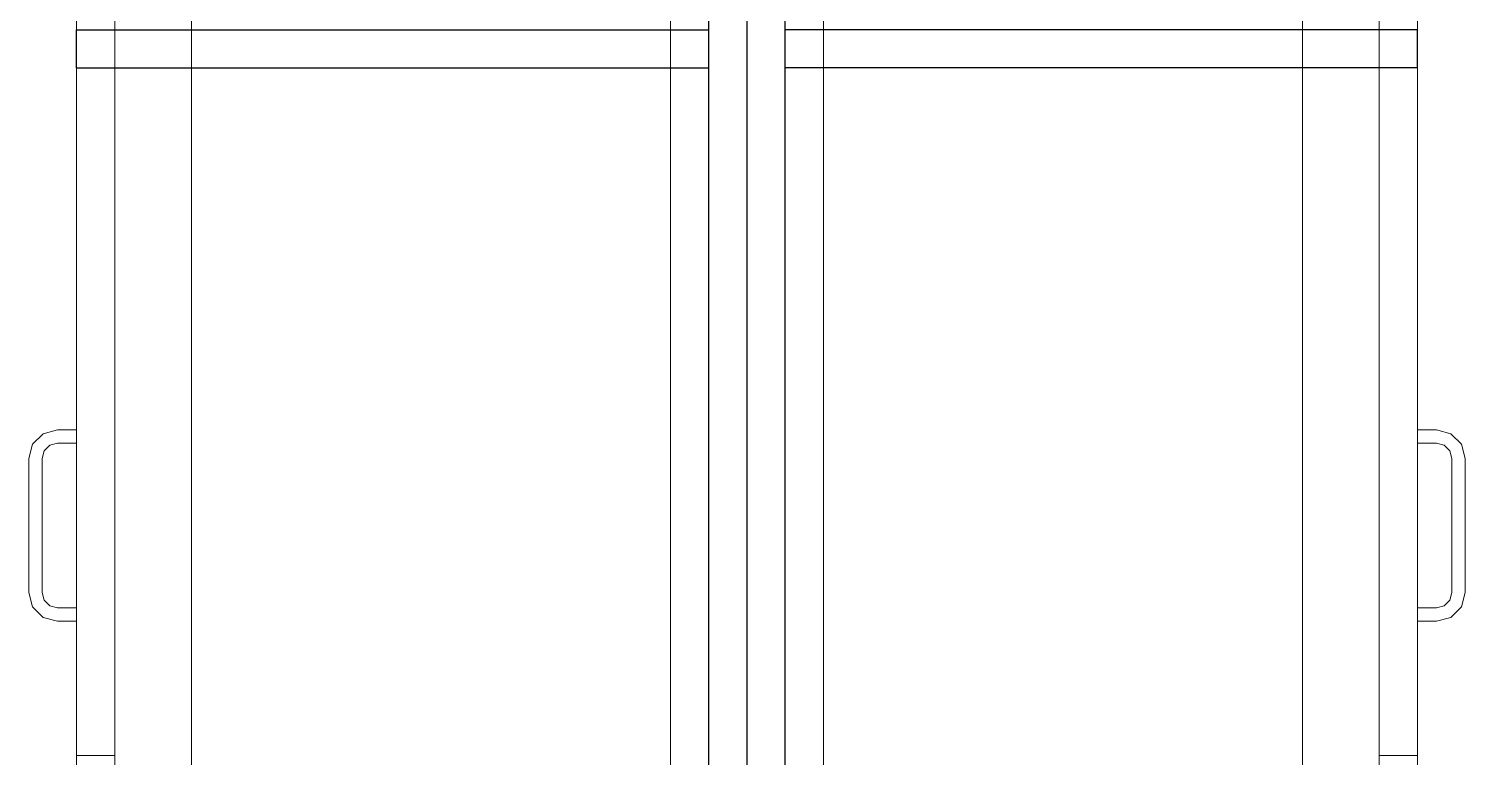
# Model space of a CAD drawing. Header units: inches. Extents: x -19 to 5698, y -728 to 92.
# Drawn here: x 116.594 to 117.344, y 35.38 to 35.761 of the extents above; entities that cross this region are included whole.
import ezdxf

# ---------------------------------------------------------------- set-up
doc = ezdxf.new("R2010")
doc.units = ezdxf.units.IN
doc.header["$MEASUREMENT"] = 0
doc.set_wipeout_variables(frame=1)
doc.linetypes.add('Wipeout_Contour', pattern=[1, 0, -1])
doc.layers.add('Interior - Mobiliario', color=7, linetype='Continuous')

msp = doc.modelspace()

# ---------------------------------------------------------------- linework, layer by layer
at = {"layer": 'Interior - Mobiliario', "color": 175, "linetype": 'Continuous', "lineweight": 13}
for p, q in [((116.63882, 36.48), (116.63882, 35.02)), ((116.94882, 35.02), (116.94882, 36.48)), ((116.98882, 35.02), (116.98882, 36.48)), ((117.29882, 36.48), (117.29882, 35.02)), ((116.60132, 35.54899), (116.60882, 35.551)), ((116.60882, 35.551), (116.61882, 35.551)), ((116.61882, 35.551), (116.61882, 35.544)), ((117.32882, 35.551), (117.31882, 35.551)), ((117.31882, 35.551), (117.31882, 35.544)), ((117.33632, 35.54899), (117.32882, 35.551)), ((116.59382, 35.536), (116.59583, 35.5435)), ((116.59583, 35.5435), (116.60132, 35.54899)), ((116.60482, 35.54293), (116.60189, 35.54)), ((116.60882, 35.544), (116.60482, 35.54293)), ((116.61882, 35.544), (116.60882, 35.544)), ((117.31882, 35.544), (117.32882, 35.544)), ((117.32882, 35.544), (117.33282, 35.54293)), ((117.33282, 35.54293), (117.33575, 35.54)), ((117.34181, 35.5435), (117.33632, 35.54899)), ((117.34382, 35.536), (117.34181, 35.5435)), ((116.59382, 35.466), (116.59382, 35.536)), ((116.60189, 35.54), (116.60082, 35.536)), ((116.60082, 35.536), (116.60082, 35.466)), ((117.33575, 35.54), (117.33682, 35.536)), ((117.33682, 35.536), (117.33682, 35.466)), ((117.34382, 35.466), (117.34382, 35.536)), ((116.59583, 35.4585), (116.59382, 35.466)), ((116.60082, 35.466), (116.60189, 35.462)), ((116.60189, 35.462), (116.60482, 35.45907)), ((117.33575, 35.462), (117.33282, 35.45907)), ((117.33682, 35.466), (117.33575, 35.462)), ((117.34181, 35.4585), (117.34382, 35.466)), ((116.60132, 35.45301), (116.59583, 35.4585)), ((116.60882, 35.451), (116.60132, 35.45301)), ((116.60482, 35.45907), (116.60882, 35.458)), ((116.60882, 35.458), (116.61882, 35.458)), ((116.61882, 35.458), (116.61882, 35.451)), ((117.32882, 35.458), (117.31882, 35.458)), ((117.31882, 35.458), (117.31882, 35.451)), ((117.33282, 35.45907), (117.32882, 35.458)), ((117.32882, 35.451), (117.33632, 35.45301)), ((117.33632, 35.45301), (117.34181, 35.4585)), ((116.61882, 35.451), (116.60882, 35.451)), ((117.31882, 35.451), (117.32882, 35.451)), ((116.61882, 35.381), (116.63882, 35.381)), ((117.31882, 35.381), (117.29882, 35.381))]:
    msp.add_line(p, q, dxfattribs=at)

# ---------------------------------------------------------------- next in the draw order: wipeouts: each hides what was drawn before it
at = {"color": 254, "linetype": 'Wipeout_Contour', "lineweight": 0, "ltscale": 3316.456284}
msp.add_wipeout([(116.61882, 35.76), (116.61882, 35.74), (116.94882, 35.74), (116.94882, 35.76)], dxfattribs=at).dxf.layer = 'Interior - Mobiliario'
at = {"color": 254, "linetype": 'Wipeout_Contour', "lineweight": 0, "ltscale": 3317.934907}
msp.add_wipeout([(117.31882, 35.76), (116.98882, 35.76), (116.98882, 35.74), (117.31882, 35.74)], dxfattribs=at).dxf.layer = 'Interior - Mobiliario'

# ---------------------------------------------------------------- next in the draw order: linework, layer by layer
at = {"layer": 'Interior - Mobiliario', "color": 175, "linetype": 'Continuous', "lineweight": 13}
for p, q in [((116.61882, 35), (116.61882, 36.5)), ((117.31882, 35), (117.31882, 36.5)), ((116.61882, 36.48), (116.61882, 35.02)), ((116.61882, 36.48), (116.61882, 35.02)), ((116.63882, 36.48), (116.63882, 35.02)), ((116.63882, 36.48), (116.63882, 35.02)), ((117.29882, 36.48), (117.29882, 35.02)), ((117.29882, 36.48), (117.29882, 35.02)), ((117.31882, 36.48), (117.31882, 35.02)), ((117.31882, 36.48), (117.31882, 35.02)), ((116.63882, 36.46), (116.63882, 35.04)), ((116.67882, 35.04), (116.67882, 36.46)), ((116.92882, 36.46), (116.92882, 35.04)), ((117.00882, 36.46), (117.00882, 35.04)), ((117.25882, 35.04), (117.25882, 36.46)), ((117.29882, 36.46), (117.29882, 35.04)), ((116.61882, 35.76), (116.61882, 36.119)), ((116.63882, 35.76), (116.63882, 36.119)), ((117.29882, 35.76), (117.29882, 36.119)), ((117.31882, 35.76), (117.31882, 36.119)), ((116.94882, 35.76), (116.61882, 35.76)), ((116.61882, 35.76), (116.61882, 35.74)), ((116.61882, 35.76), (116.61882, 35.74)), ((116.61882, 35.76), (116.63882, 35.76)), ((116.94882, 35.74), (116.94882, 35.76)), ((116.98882, 35.76), (117.31882, 35.76)), ((116.98882, 35.74), (116.98882, 35.76)), ((117.31882, 35.76), (117.29882, 35.76)), ((117.31882, 35.76), (117.31882, 35.74)), ((117.31882, 35.76), (117.31882, 35.74)), ((116.61882, 35.74), (116.94882, 35.74)), ((116.61882, 35.74), (116.61882, 35.381)), ((116.61882, 35.74), (116.63882, 35.74)), ((116.63882, 35.74), (116.63882, 35.381)), ((117.31882, 35.74), (116.98882, 35.74)), ((117.29882, 35.74), (117.29882, 35.381)), ((117.31882, 35.74), (117.29882, 35.74)), ((117.31882, 35.74), (117.31882, 35.381))]:
    msp.add_line(p, q, dxfattribs=at)
at = {"layer": 'Interior - Mobiliario', "color": 175, "linetype": 'Continuous', "lineweight": 30}
for p, q in [((116.61882, 35.76), (116.94882, 35.76)), ((116.61882, 35.74), (116.61882, 35.76)), ((116.94882, 35.74), (116.94882, 35.76)), ((116.98882, 35.74), (116.98882, 35.76)), ((117.31882, 35.76), (116.98882, 35.76)), ((117.31882, 35.74), (117.31882, 35.76)), ((116.61882, 35.74), (116.94882, 35.74)), ((117.31882, 35.74), (116.98882, 35.74))]:
    msp.add_line(p, q, dxfattribs=at)

# ---------------------------------------------------------------- next in the draw order: wipeouts: each hides what was drawn before it
at = {"color": 254, "linetype": 'Wipeout_Contour', "lineweight": 0, "ltscale": 3317.236782}
msp.add_wipeout([(116.98882, 36.48), (116.96882, 36.48), (116.96882, 35.02), (116.98882, 35.02)], dxfattribs=at).dxf.layer = 'Interior - Mobiliario'

# ---------------------------------------------------------------- next in the draw order: linework, layer by layer
at = {"layer": 'Interior - Mobiliario', "color": 175, "linetype": 'Continuous', "lineweight": 13}
for p, q in [((116.96882, 36.5), (116.96882, 35)), ((116.96882, 35.02), (116.96882, 36.48)), ((116.96882, 35.02), (116.96882, 36.48)), ((116.98882, 36.48), (116.98882, 35.02)), ((116.98882, 35.02), (116.98882, 36.48)), ((116.98882, 35.02), (116.98882, 36.48)), ((116.98882, 35.02), (116.98882, 36.48)), ((116.96882, 35.04), (116.96882, 36.46)), ((116.98882, 35.76), (117.31882, 35.76)), ((116.98882, 35.74), (116.98882, 35.76)), ((117.31882, 35.74), (116.98882, 35.74))]:
    msp.add_line(p, q, dxfattribs=at)
at = {"layer": 'Interior - Mobiliario', "color": 175, "linetype": 'Continuous', "lineweight": 30}
for p, q in [((116.96882, 35.02), (116.96882, 36.48)), ((116.98882, 35.02), (116.98882, 36.48))]:
    msp.add_line(p, q, dxfattribs=at)

# ---------------------------------------------------------------- next in the draw order: wipeouts: each hides what was drawn before it
at = {"color": 254, "linetype": 'Wipeout_Contour', "lineweight": 0, "ltscale": 3317.156856}
msp.add_wipeout([(116.94882, 36.48), (116.94882, 35.02), (116.96882, 35.02), (116.96882, 36.48)], dxfattribs=at).dxf.layer = 'Interior - Mobiliario'

# ---------------------------------------------------------------- next in the draw order: linework, layer by layer
at = {"layer": 'Interior - Mobiliario', "color": 175, "linetype": 'Continuous', "lineweight": 13}
for p, q in [((116.96882, 36.5), (116.96882, 35)), ((116.94882, 36.48), (116.94882, 35.02)), ((116.94882, 35.02), (116.94882, 36.48)), ((116.94882, 35.02), (116.94882, 36.48)), ((116.94882, 35.02), (116.94882, 36.48)), ((116.96882, 35.02), (116.96882, 36.48)), ((116.96882, 35.02), (116.96882, 36.48)), ((116.96882, 35.04), (116.96882, 36.46)), ((116.94882, 35.76), (116.61882, 35.76)), ((116.94882, 35.74), (116.94882, 35.76)), ((116.61882, 35.74), (116.94882, 35.74))]:
    msp.add_line(p, q, dxfattribs=at)
at = {"layer": 'Interior - Mobiliario', "color": 175, "linetype": 'Continuous', "lineweight": 30}
for p, q in [((116.94882, 35.02), (116.94882, 36.48)), ((116.96882, 35.02), (116.96882, 36.48))]:
    msp.add_line(p, q, dxfattribs=at)

doc.saveas('drawing.dxf')
